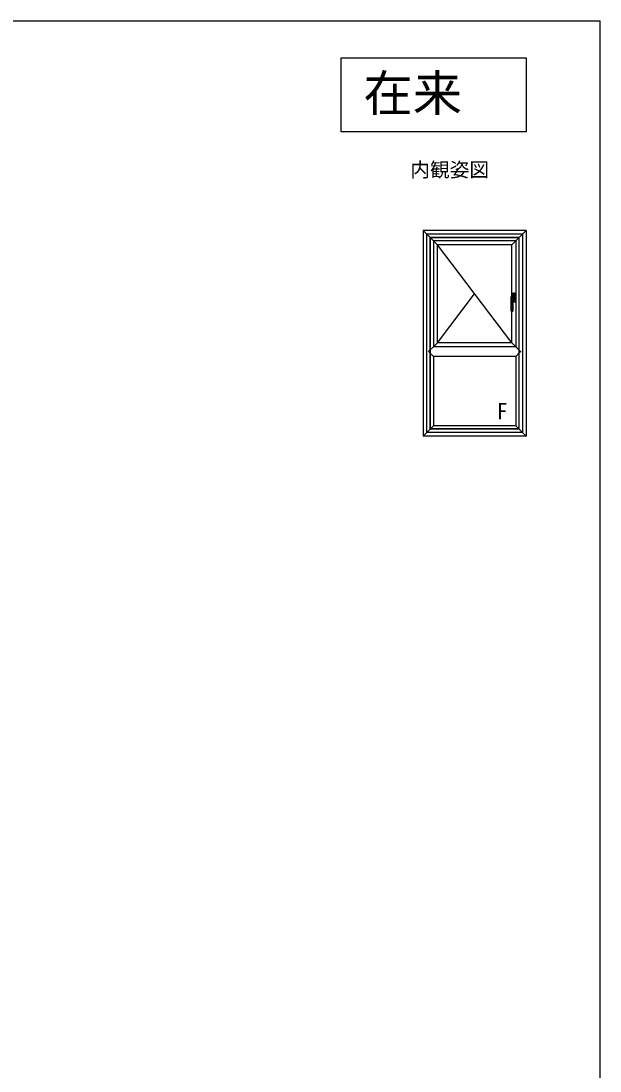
# Model space of a CAD drawing. Units: millimetres, scale not verified. Extents: x -525 to 525, y -783 to 778.
# Drawn here: x 290 to 525, y 321.5 to 747.3 of the extents above; entities that cross this region are included whole.
import ezdxf
from ezdxf.enums import TextEntityAlignment as Align

# ---------------------------------------------------------------- set-up
doc = ezdxf.new("R2010")
doc.units = ezdxf.units.MM
doc.header["$LTSCALE"] = 4
doc.linetypes.add('DOUBLE_CHAIN2', pattern=[12.8, 9, -1, 0.6, -0.6, 0.6, -1])
for name, color, linetype in [('0-2_USER1', 3, 'Continuous'), ('0-7_YKK_A1', 4, 'Continuous'), ('0-9_YKK_ZWAK', 7, 'Continuous')]:
    doc.layers.add(name, color=color, linetype=linetype)
doc.styles.add('ＭＳ ゴシック', font='')
doc.styles.get('ＭＳ ゴシック').set_extended_font_data('MS Gothic')

msp = doc.modelspace()

# ---------------------------------------------------------------- linework, layer by layer
at = {"layer": '0-2_USER1'}
msp.add_lwpolyline([(420, 732.3), (495, 732.3), (495, 702.3), (420, 702.3)], close=True, dxfattribs=at)
at = {"layer": '0-7_YKK_A1'}
for p, q in [((453.2, 662.3), (453.2, 579)), ((495, 662.3), (453.2, 662.3)), ((493.6, 660.9), (454.6, 660.9)), ((454.6, 660.9), (454.6, 580.4)), ((493.6, 660.9), (493.6, 580.4)), ((495, 662.3), (495, 579)), ((492.225, 659.525), (455.975, 659.525)), ((455.975, 659.525), (455.975, 581.775)), ((492.1, 659.4), (456.1, 659.4)), ((456.1, 659.4), (456.1, 581.9)), ((457.4, 658.1), (459, 656.5)), ((490.8, 658.1), (457.4, 658.1)), ((459, 616.8), (459, 656.5)), ((489.2, 656.5), (459, 656.5)), ((489.2, 616.8), (459, 656.5)), ((490.8, 658.1), (489.2, 656.5)), ((492.1, 659.4), (492.1, 581.9)), ((492.225, 581.775), (492.225, 659.525)), ((459, 616.8), (474.1, 636.65)), ((490.909, 635.15), (488.893, 635.15)), ((489.01, 629.7), (489.01, 635.56)), ((489.25, 635.672), (489.25, 636.85)), ((490.65, 636.075), (489.274, 636.075)), ((489.3, 636.9), (490.6, 636.9)), ((489.653, 635.7), (489.95, 635.7)), ((490.2, 636.4), (489.7, 636.4)), ((489.845, 636.44), (489.845, 636.36)), ((489.95, 637.154), (489.95, 633.146)), ((489.95, 636.65), (489.95, 633.65)), ((490.055, 636.44), (490.055, 636.36)), ((490.65, 636.85), (490.65, 633.45)), ((489.61, 634.201), (489.61, 629.7)), ((489.61, 633.4), (490.6, 633.4)), ((490.65, 634.225), (489.611, 634.225)), ((490.2, 633.9), (489.7, 633.9)), ((489.06, 629.65), (489.56, 629.65)), ((455.5, 613.3), (455.975, 613.775)), ((455.5, 613.3), (455.5, 613.2)), ((455.5, 613.2), (455.975, 612.725)), ((456.1, 613.9), (457.4, 615.2)), ((457.4, 615.2), (459, 616.8)), ((490.8, 615.2), (457.4, 615.2)), ((489.2, 616.8), (459, 616.8)), ((492.1, 613.9), (490.8, 615.2)), ((492.7, 613.3), (492.225, 613.775)), ((492.7, 613.2), (492.225, 612.725)), ((492.7, 613.3), (492.7, 613.2)), ((456.1, 612.6), (457.4, 611.3)), ((457.4, 611.3), (457.4, 583.2)), ((490.8, 611.3), (457.4, 611.3)), ((492.1, 612.6), (490.8, 611.3)), ((490.8, 611.3), (490.8, 583.2)), ((453.2, 579), (457.4, 583.2)), ((493.6, 580.4), (454.6, 580.4)), ((492.225, 581.775), (455.975, 581.775)), ((492.1, 581.9), (456.1, 581.9)), ((490.8, 583.2), (457.4, 583.2)), ((495, 579), (490.8, 583.2)), ((495, 579), (453.2, 579))]:
    msp.add_line(p, q, dxfattribs=at)
at = {"layer": '0-7_YKK_A1', "linetype": 'DOUBLE_CHAIN2'}
for p, q in [((489.527, 635.438), (489.55, 635.458)), ((489.814, 635.564), (489.726, 635.543)), ((489.905, 635.584), (489.814, 635.564)), ((489.61, 629.7), (489.01, 629.7))]:
    msp.add_line(p, q, dxfattribs=at)
at = {"layer": '0-7_YKK_A1'}
for points in [[(453.2, 662.3), (457.4, 658.1), (457.4, 615.2)], [(495, 662.3), (490.8, 658.1), (490.8, 615.2)], [(490.8, 615.2), (489.2, 616.8), (489.2, 656.5)], [(489.093, 635.642), (489.064, 635.63), (489.047, 635.62), (489.019, 635.592), (489.01, 635.561)], [(489.01, 635.558), (489.018, 635.525), (489.046, 635.483), (489.093, 635.438)], [(489.093, 635.642), (489.104, 635.646), (489.115, 635.649), (489.133, 635.653), (489.206, 635.665), (489.284, 635.676), (489.369, 635.685), (489.46, 635.691), (489.554, 635.696), (489.653, 635.7)], [(489.093, 635.438), (489.118, 635.421), (489.181, 635.394), (489.216, 635.385), (489.254, 635.379), (489.295, 635.376), (489.331, 635.376), (489.366, 635.379), (489.428, 635.391), (489.453, 635.399), (489.485, 635.412), (489.527, 635.438)], [(489.726, 635.543), (489.692, 635.533), (489.661, 635.522), (489.632, 635.51), (489.606, 635.497), (489.576, 635.479), (489.55, 635.458)], [(490.35, 635.614), (490.281, 635.617), (490.171, 635.615), (490.036, 635.604), (489.904, 635.584)], [(490.398, 634.737), (490.419, 634.872), (490.433, 635.01), (490.437, 635.149), (490.434, 635.287), (490.422, 635.424), (490.398, 635.573)]]:
    msp.add_lwpolyline(points, dxfattribs=at)
for centre, radius in [((489.95, 635.15), 0.375), ((489.95, 636.4), 0.22), ((489.95, 636.4), 0.2), ((489.95, 633.9), 0.2)]:
    msp.add_circle(centre, radius, dxfattribs=at)
for centre, radius, start, end in [((489.3, 636.85), 0.05, 90, 180), ((490.01, 634.201), 0.4, 92.28699, 180), ((489.95, 636.4), 0.113, 21.03947, 158.96053), ((489.95, 636.4), 0.113, 201.03947, 338.96053), ((489.95, 633.175), 2.525, 79.35071, 90), ((489.95, 637.125), 2.525, 270.80494, 280.64929), ((490.408, 635.607), 0.05, 10.64929, 79.35071), ((490.408, 634.693), 0.05, 280.64929, 349.35071), ((487.975, 635.15), 2.525, 349.35071, 10.64929), ((490.6, 636.85), 0.05, 0, 90), ((490.6, 633.45), 0.05, 270, 0), ((489.06, 629.7), 0.05, 180, 270), ((489.56, 629.7), 0.05, 270, 0)]:
    msp.add_arc(centre, radius, start, end, dxfattribs=at)
at = {"layer": '0-7_YKK_A1', "linetype": 'DOUBLE_CHAIN2'}
for centre, radius, start, end in [((489.958, 635.495), 0.895, 272.28699, 297.47623), ((490.349, 635.564), 0.05, 9.77824, 89.41478), ((490.348, 634.745), 0.05, 297.47623, 350.64954)]:
    msp.add_arc(centre, radius, start, end, dxfattribs=at)
at = {"layer": '0-9_YKK_ZWAK'}
msp.add_line((-525, 747.3), (525, 747.3), dxfattribs=at)
msp.add_lwpolyline([(-525, -782.7), (525, -782.7), (525, 747.3)], dxfattribs=at)

# ---------------------------------------------------------------- texts
at = {"layer": '0-2_USER1', "style": 'ＭＳ ゴシック'}
for s, height, p in [('在来', 14.66, (429, 706.3)), ('内観姿図', 5.865, (448, 682.3))]:
    msp.add_text(s, height=height, dxfattribs=at).set_placement(p, align=Align.BOTTOM_LEFT)
at = {"layer": '0-7_YKK_A1', "style": 'ＭＳ ゴシック'}
msp.add_text('F', height=6.598, dxfattribs=at).set_placement((483.037, 583.8), align=Align.BOTTOM_LEFT)

doc.saveas('drawing.dxf')
